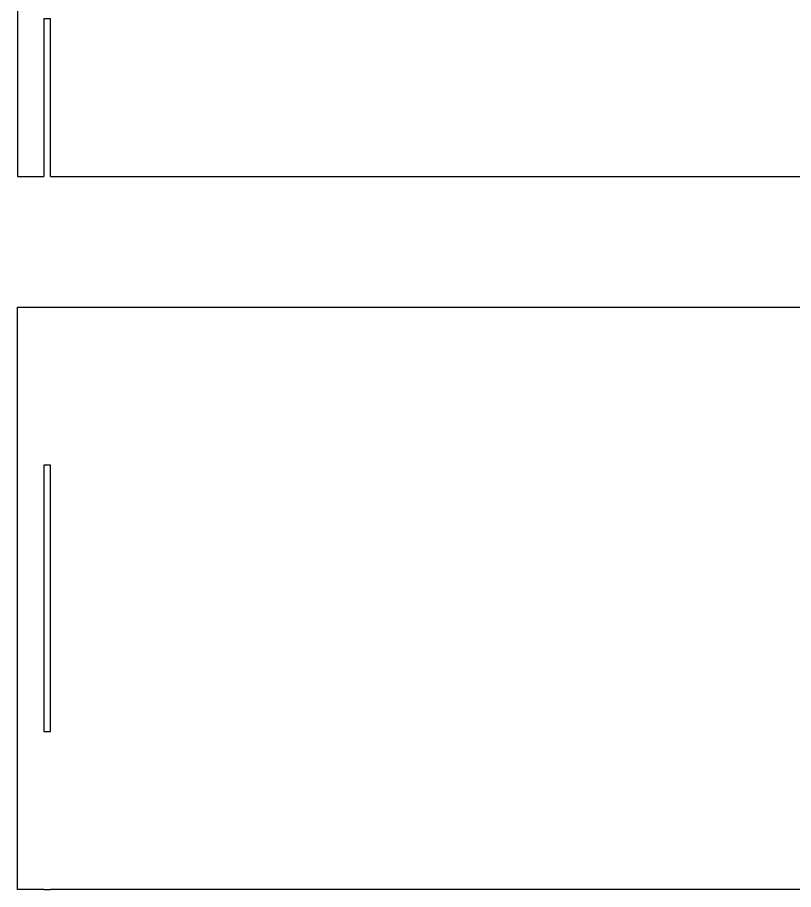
# Model space of a CAD drawing. Header units: inches. Extents: x -28 to 28, y 0 to 215.
# Drawn here: x -15 to -0.28, y 59.53 to 76.08 of the extents above; entities that cross this region are included whole.
import ezdxf

# ---------------------------------------------------------------- set-up
doc = ezdxf.new("R2010")
doc.units = ezdxf.units.IN
doc.header["$MEASUREMENT"] = 0
doc.layers.add('Linework', color=7, linetype='Continuous', true_color=0x000000)

msp = doc.modelspace()

# ---------------------------------------------------------------- linework, layer by layer
at = {"layer": 'Linework'}
for p, q in [((-15, 90.063), (-15, 73.063)), ((-14.5, 76.063), (-14.375, 76.063)), ((-14.5, 76.063), (-14.5, 73.063)), ((-14.375, 73.063), (-14.375, 76.063)), ((-15, 73.063), (-14.5, 73.063)), ((-14.375, 73.063), (14.375, 73.063)), ((-15, 70.582), (15, 70.582)), ((-15, 59.529), (-15, 70.582)), ((-14.5, 67.582), (-14.5, 62.529)), ((-14.375, 67.582), (-14.5, 67.582)), ((-14.375, 62.529), (-14.375, 67.582)), ((-14.5, 62.529), (-14.375, 62.529)), ((-14.5, 59.529), (-15, 59.529)), ((-14.5, 59.529), (-14.375, 59.529)), ((14.375, 59.529), (-14.375, 59.529))]:
    msp.add_line(p, q, dxfattribs=at)

doc.saveas('drawing.dxf')
